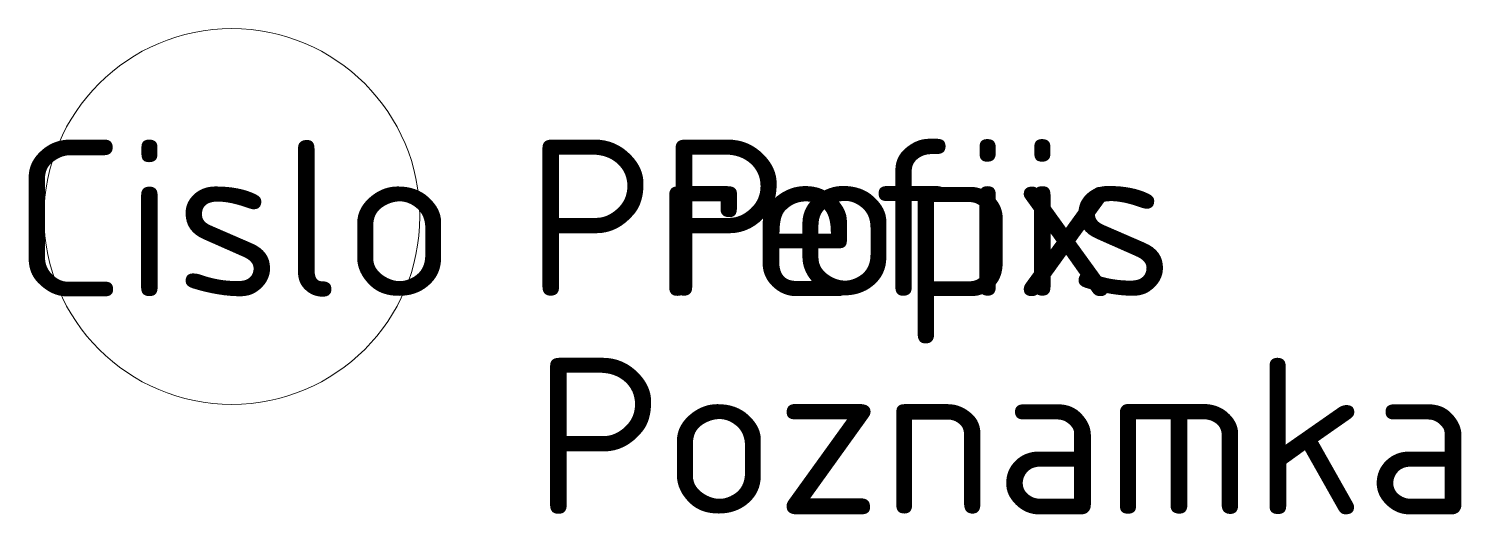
# Model space of a CAD drawing. Header units: metres. Extents: x -0.31 to 0.83, y -0.19 to 0.19.
import ezdxf
from ezdxf.enums import TextEntityAlignment as Align

# ---------------------------------------------------------------- set-up
doc = ezdxf.new("R2010")
doc.units = ezdxf.units.M
doc.styles.add('DP_ISOCPEUR', font='isocpeur.ttf')

msp = doc.modelspace()

# ---------------------------------------------------------------- linework, layer by layer
at = {"color": 0, "lineweight": 9, "transparency": 16777216}
msp.add_circle((-0.1504, 0.043), 0.15, dxfattribs=at)

# ---------------------------------------------------------------- texts
at = {"color": 0, "transparency": 16777216, "style": 'DP_ISOCPEUR'}
msp.add_attdef('Cislo', text='X', height=0.125, dxfattribs=at).set_placement((-0.1489, -0.021), align=Align.CENTER)
for tag, p, s in [('Prefix', (0.0841, -0.0206), '∅'), ('Popis', (0.1904, -0.0206), 'x/xxxx-xxks')]:
    msp.add_attdef(tag, p, s, height=0.125, dxfattribs=at)
msp.add_attdef('Poznamka', text='', height=0.125, dxfattribs=at).set_placement((0.0902, -0.0698), align=Align.TOP_LEFT)

doc.saveas('drawing.dxf')
